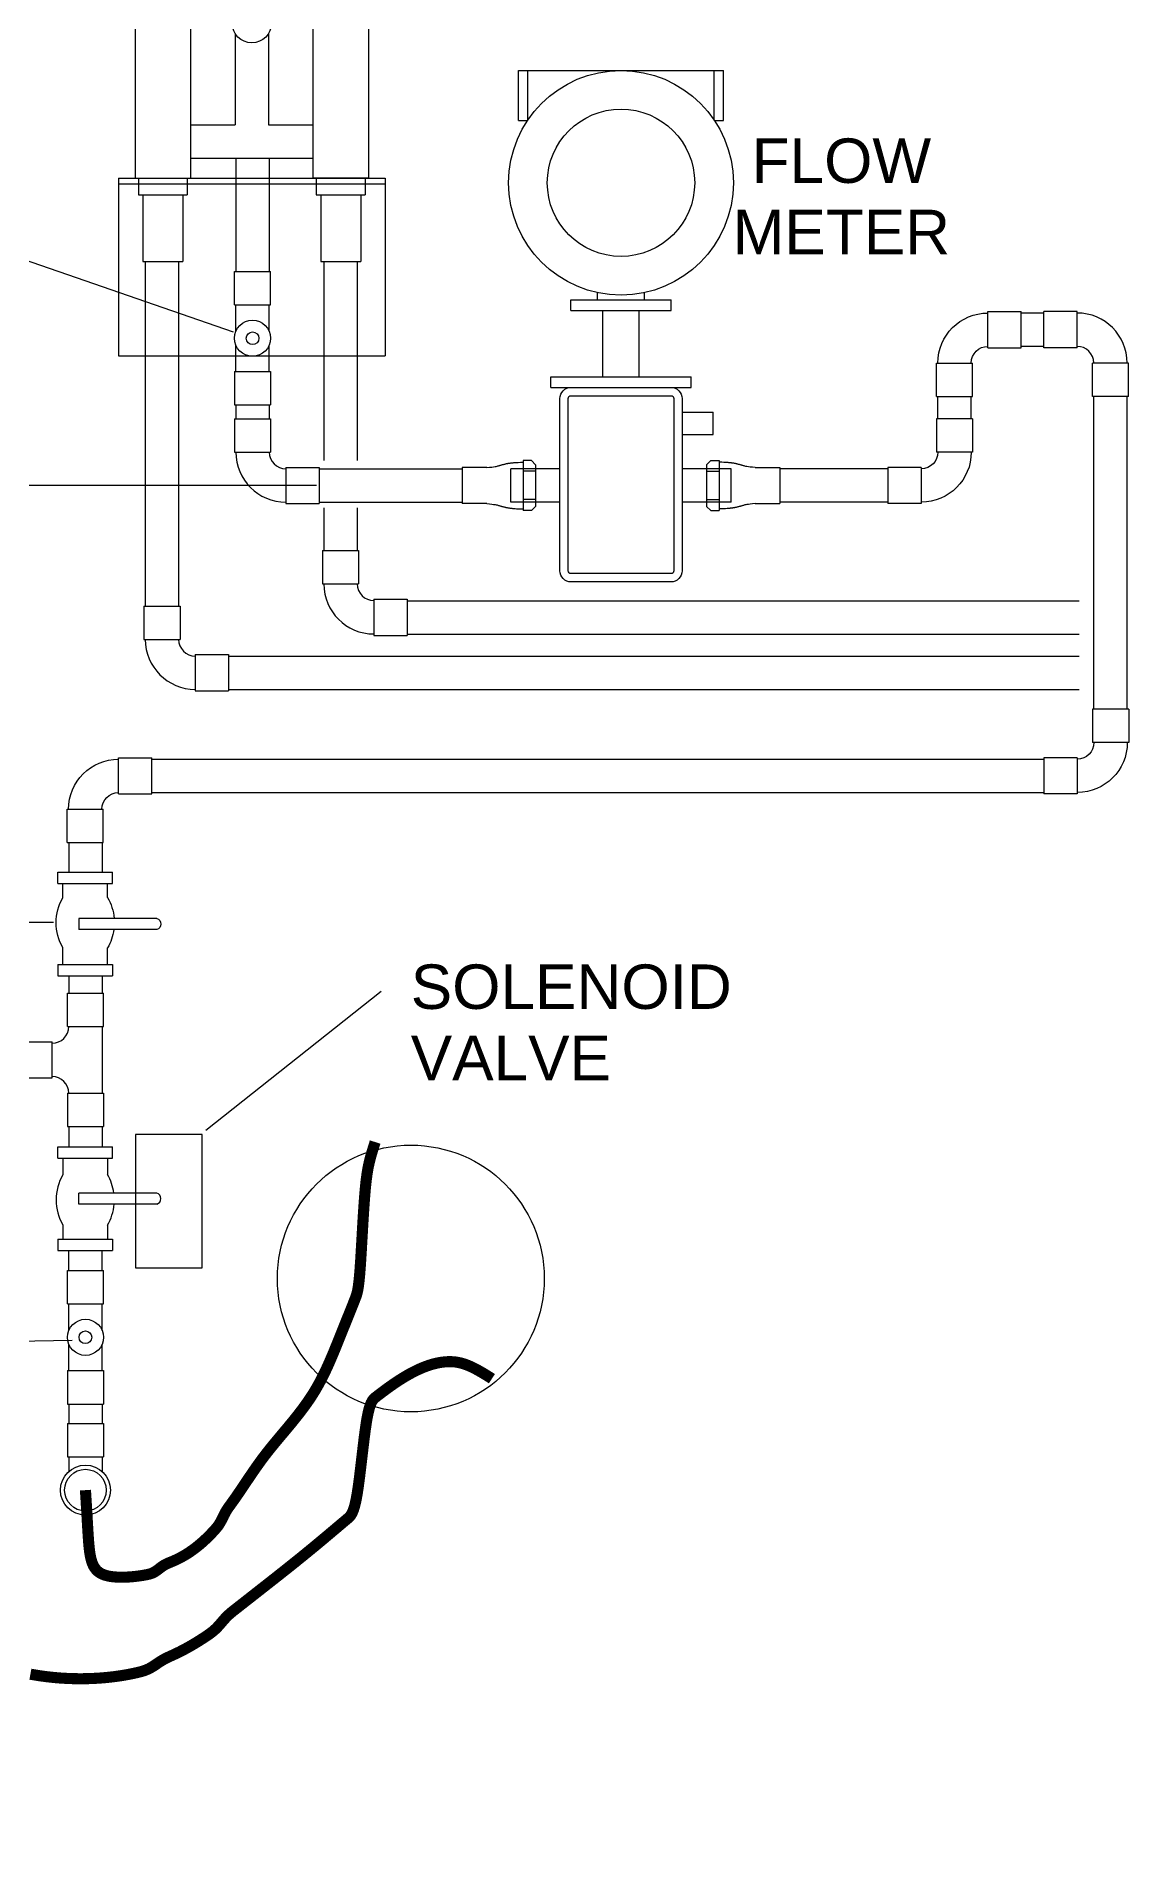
# Model space of a CAD drawing. Header units: inches. Extents: x -1574 to 492, y -294 to 234.
# Drawn here: x -781.88 to -757.32, y -197.77 to -156.95 of the extents above; entities that cross this region are included whole.
import ezdxf
from ezdxf.enums import TextEntityAlignment as Align

# ---------------------------------------------------------------- set-up
doc = ezdxf.new("R2010")
doc.units = ezdxf.units.IN
doc.header["$MEASUREMENT"] = 0
for name, color, linetype in [('CHAMBER EXTERIOR', 7, 'Continuous'), ('EXTERIOR DIMS', 7, 'Continuous'), ('EXTERIOR PLUMB EQUIP', 250, 'Continuous')]:
    doc.layers.add(name, color=color, linetype=linetype)
doc.styles.get("Standard").update_dxf_attribs({"font": 'ARIAL.TTF'})
doc.dimstyles.get("Standard").update_dxf_attribs({"dimtxt": 0.18, "dimasz": 0.18, "dimexe": 0.18, "dimexo": 0.0625, "dimgap": 0.09, "dimtad": 0, "dimtih": 1, "dimtoh": 1, "dimdec": 4, "dimzin": 0, "dimdsep": 46, "dimtxsty": 'Standard', "dimcen": 0.09, "dimadec": 0, "dimazin": 0, "dimtfac": 1, "dimtdec": 4, "dimtofl": 0, "dimtmove": 0, "dimatfit": 3, "dimfxl": 0, "dimtolj": 1, "dimtzin": 0, "dimarcsym": 0})

# ---------------------------------------------------------------- blocks, each defined once
blk = doc.blocks.new('INTELFAU')
for p, q in [((1.125, 5.5), (2.375, 5.5)), ((1.125, 4), (1.125, 5.5)), ((2.375, 4), (2.375, 5.5)), ((6.375, 5.5), (5.125, 5.5)), ((5.125, 4), (5.125, 5.5)), ((6.375, 4), (6.375, 5.5)), ((0, 4), (7.5, 4)), ((0, 4), (0, 0)), ((7.5, 4), (7.5, 0)), ((0, 0), (7.5, 0)), ((1.125, 0), (1.125, -4)), ((2.375, 0), (2.375, -4)), ((3.375, 0), (3.375, -0.283)), ((4.125, 0), (4.125, -0.283)), ((5.125, 0), (5.125, -4)), ((6.375, 0), (6.375, -4)), ((3.375, -0.746), (3.375, -2.8)), ((4.125, -0.746), (4.125, -2.8)), ((2.375, -2.8), (3.375, -2.8)), ((4.125, -2.8), (5.125, -2.8)), ((2.375, -3.55), (5.125, -3.55)), ((0.75, -4), (6.75, -4)), ((0.75, -4), (0.75, -8)), ((1.125, -4), (2.375, -4)), ((1.2, -4), (1.2, -4.375)), ((2.3, -4), (2.3, -4.375)), ((6.375, -4), (5.125, -4)), ((5.2, -4), (5.2, -4.375)), ((6.3, -4), (6.3, -4.375)), ((6.75, -4), (6.75, -8)), ((0.75, -4.125), (6.75, -4.125)), ((1.2, -4.375), (2.3, -4.375)), ((1.3, -4.375), (1.3, -5.875)), ((2.2, -4.375), (2.2, -5.875)), ((5.2, -4.375), (6.3, -4.375)), ((5.3, -4.375), (5.3, -5.875)), ((6.2, -4.375), (6.2, -5.875)), ((1.3, -5.875), (2.2, -5.875)), ((5.3, -5.875), (6.2, -5.875)), ((0.75, -8), (6.75, -8))]:
    blk.add_line(p, q)
blk.add_circle((3.75, -0.514), 0.441)
blk = doc.blocks.new('90ELL')
at = {"linetype": 'Continuous'}
for p, q in [((-0.271, 0), (-0.271, -0.5)), ((-0.271, 0), (0.271, 0)), ((0.271, 0), (0.271, -0.5)), ((-0.271, -0.5), (0.271, -0.5)), ((0.5, -0.729), (1, -0.729)), ((0.5, -0.729), (0.5, -1.271)), ((1, -0.729), (1, -1.271)), ((0.5, -1.271), (1, -1.271))]:
    blk.add_line(p, q, dxfattribs=at)
for radius in [0.75, 0.25]:
    blk.add_arc((0.5, -0.5), radius, 180, 270, dxfattribs=at)
blk = doc.blocks.new('FTG MALE')
at = {"linetype": 'Continuous'}
for p, q in [((-0.628, -0.729), (-1, -0.729)), ((-1, -0.729), (-1, -1.271)), ((0.039, -0.625), (-0.086, -0.625)), ((-0.086, -0.625), (-0.086, -1.375)), ((0.102, -0.783), (-0.086, -0.783)), ((0.102, -0.688), (0.039, -0.625)), ((0.102, -0.688), (0.102, -1.313)), ((-0.628, -1.271), (-1, -1.271)), ((0.102, -1.208), (-0.086, -1.208)), ((0.102, -1.313), (0.039, -1.375)), ((0.039, -1.375), (-0.086, -1.375))]:
    blk.add_line(p, q, dxfattribs=at)
for points in [[(-0.628, -0.729), (-0.587, -0.726), (-0.553, -0.722), (-0.526, -0.719), (-0.504, -0.715), (-0.487, -0.712), (-0.473, -0.709), (-0.462, -0.706), (-0.452, -0.703), (-0.443, -0.701), (-0.434, -0.698), (-0.426, -0.696), (-0.418, -0.693), (-0.41, -0.691), (-0.402, -0.689), (-0.394, -0.686), (-0.386, -0.684), (-0.377, -0.682), (-0.369, -0.679), (-0.36, -0.677), (-0.351, -0.675), (-0.342, -0.673), (-0.333, -0.671), (-0.325, -0.669), (-0.316, -0.668), (-0.308, -0.666), (-0.301, -0.665), (-0.293, -0.664), (-0.286, -0.663), (-0.279, -0.662), (-0.271, -0.661), (-0.263, -0.66), (-0.255, -0.66), (-0.246, -0.659), (-0.235, -0.657), (-0.222, -0.656), (-0.206, -0.655), (-0.185, -0.654), (-0.158, -0.652), (-0.126, -0.651), (-0.086, -0.649)], [(-0.628, -1.271), (-0.587, -1.275), (-0.553, -1.278), (-0.526, -1.282), (-0.504, -1.285), (-0.487, -1.288), (-0.473, -1.291), (-0.462, -1.294), (-0.452, -1.297), (-0.443, -1.3), (-0.434, -1.302), (-0.426, -1.305), (-0.418, -1.307), (-0.41, -1.31), (-0.402, -1.312), (-0.394, -1.314), (-0.386, -1.316), (-0.377, -1.319), (-0.369, -1.321), (-0.36, -1.323), (-0.351, -1.325), (-0.342, -1.327), (-0.333, -1.329), (-0.325, -1.331), (-0.316, -1.333), (-0.308, -1.334), (-0.301, -1.335), (-0.293, -1.336), (-0.286, -1.337), (-0.279, -1.338), (-0.271, -1.339), (-0.263, -1.34), (-0.255, -1.341), (-0.246, -1.342), (-0.235, -1.343), (-0.222, -1.344), (-0.206, -1.345), (-0.185, -1.347), (-0.158, -1.348), (-0.126, -1.35), (-0.086, -1.351)]]:
    blk.add_lwpolyline(points, dxfattribs=at)
blk = doc.blocks.new('BVALVE')
for p, q in [((0.599, 3.491), (-0.627, 3.491)), ((-0.627, 3.241), (-0.627, 3.491)), ((0.599, 3.241), (0.599, 3.491)), ((0.599, 3.241), (-0.627, 3.241)), ((-0.514, 2.926), (-0.514, 3.241)), ((0.486, 2.926), (0.486, 3.241)), ((-1.627, 2.452), (0.128, 2.452)), ((0.128, 2.452), (0.128, 2.202)), ((-1.627, 2.202), (0.128, 2.202)), ((-0.514, 1.414), (-0.514, 1.788)), ((0.486, 1.414), (0.486, 1.788)), ((-0.627, 1.414), (-0.627, 1.164)), ((0.599, 1.414), (-0.627, 1.414)), ((0.599, 1.414), (0.599, 1.164)), ((0.599, 1.164), (-0.627, 1.164))]:
    blk.add_line(p, q)
for centre, radius, start, end in [((0.467, 2.357), 1.135, 149.9029, 175.1864), ((-0.496, 2.357), 1.135, 329.9029, 30.0971), ((-1.585, 2.327), 0.132, 108.6408, 251.3592), ((0.467, 2.357), 1.135, 187.8419, 210.0971)]:
    blk.add_arc(centre, radius, start, end)
blk = doc.blocks.new('TEE')
at = {"linetype": 'Continuous'}
for p, q in [((-0.271, 0), (-0.271, -0.5)), ((-0.271, 0), (0.271, 0)), ((0.271, 0), (0.271, -0.5)), ((-0.271, -0.5), (0.271, -0.5)), ((-0.5, -0.729), (-1, -0.729)), ((-1, -0.729), (-1, -1.271)), ((-0.5, -0.729), (-0.5, -1.271)), ((0.5, -0.729), (1, -0.729)), ((0.5, -0.729), (0.5, -1.271)), ((1, -0.729), (1, -1.271)), ((-0.5, -1.271), (-1, -1.271)), ((0.5, -1.25), (-0.5, -1.25)), ((0.5, -1.271), (1, -1.271))]:
    blk.add_line(p, q, dxfattribs=at)
for centre, start, end in [((-0.5, -0.5), 270, 0), ((0.5, -0.5), 180, 270)]:
    blk.add_arc(centre, 0.25, start, end, dxfattribs=at)
blk = doc.blocks.new('FLOWMTR')
for p, q in [((-2.305, 11.505), (2.305, 11.505)), ((-2.305, 10.38), (-2.305, 11.505)), ((-2.095, 10.38), (-2.095, 11.505)), ((2.095, 10.38), (2.095, 11.505)), ((2.305, 10.38), (2.305, 11.505)), ((-2.305, 10.38), (-2.121, 10.38)), ((2.121, 10.38), (2.305, 10.38)), ((-1.125, 6.345), (1.125, 6.345)), ((-1.125, 6.107), (-1.125, 6.345)), ((-0.529, 6.345), (-0.529, 6.51)), ((0.529, 6.345), (0.529, 6.51)), ((1.125, 6.107), (1.125, 6.345)), ((-1.125, 6.107), (1.125, 6.107)), ((-0.406, 4.613), (-0.406, 6.107)), ((0.406, 4.613), (0.406, 6.107)), ((-1.58, 4.375), (-1.58, 4.613)), ((-1.58, 4.613), (1.58, 4.613)), ((1.58, 4.375), (1.58, 4.613)), ((-1.58, 4.375), (1.58, 4.375)), ((1.375, 3.815), (2.075, 3.815)), ((2.075, 3.315), (2.075, 3.815)), ((1.375, 3.315), (2.075, 3.315)), ((-2.48, 1.791), (-2.48, 2.541)), ((-1.375, 2.541), (-2.48, 2.541)), ((2.48, 2.541), (1.375, 2.541)), ((2.48, 1.791), (2.48, 2.541)), ((-1.375, 1.791), (-2.48, 1.791)), ((2.48, 1.791), (1.375, 1.791))]:
    blk.add_line(p, q)
for points in [[(1.125, 0), (-1.125, 0, -0.414214), (-1.375, 0.25), (-1.375, 4.125, -0.414214), (-1.125, 4.375), (1.125, 4.375, -0.414214), (1.375, 4.125), (1.375, 0.25, -0.414214)], [(1.125, 0.188), (-1.125, 0.188, -0.414214), (-1.188, 0.25), (-1.188, 4.125, -0.414214), (-1.125, 4.188), (1.125, 4.188, -0.414214), (1.188, 4.125), (1.188, 0.25, -0.414214)]]:
    blk.add_lwpolyline(points, format="xyb", close=True)
for radius in [2.526, 1.657]:
    blk.add_circle((0, 8.979), radius)
blk = doc.blocks.new('*D84')
at = {"layer": 'Defpoints', "color": 0, "transparency": 16777216}
for p in [(-777.427, -133.268), (-892.389, -236.9), (-802.769, -236.9)]:
    blk.add_point(p, dxfattribs=at)
at = {"layer": 'EXTERIOR DIMS', "color": 0, "lineweight": -2, "transparency": 16777216}
for p, q in [((-777.49, -133.268), (-892.569, -133.268)), ((-892.389, -133.448), (-892.389, -184.844)), ((-892.389, -236.72), (-892.389, -185.324)), ((-802.832, -236.9), (-892.569, -236.9))]:
    blk.add_line(p, q, dxfattribs=at)
at = {"layer": 'EXTERIOR DIMS', "color": 0, "transparency": 16777216}
for points in [[(-892.419, -133.448), (-892.359, -133.448), (-892.389, -133.268)], [(-892.419, -236.72), (-892.359, -236.72), (-892.389, -236.9)]]:
    blk.add_solid(points, dxfattribs=at)
at = {"layer": 'EXTERIOR DIMS', "color": 0, "transparency": 16777216, "insert": (-892.389, -185.084), "char_height": 0.18, "attachment_point": 5}
blk.add_mtext('\\A1;8\'-7 {\\H0.7x;\\S5/8;}"%%P', dxfattribs=at)
blk = doc.blocks.new('*D85')
at = {"layer": 'Defpoints', "color": 0, "transparency": 16777216}
for p in [(-767.919, -124.897), (-906.311, -236.9), (-798.958, -236.9)]:
    blk.add_point(p, dxfattribs=at)
at = {"layer": 'EXTERIOR DIMS', "color": 0, "lineweight": -2, "transparency": 16777216}
for p, q in [((-767.982, -124.897), (-906.491, -124.897)), ((-906.311, -125.077), (-906.311, -180.717)), ((-906.311, -236.72), (-906.311, -181.081)), ((-799.02, -236.9), (-906.491, -236.9))]:
    blk.add_line(p, q, dxfattribs=at)
at = {"layer": 'EXTERIOR DIMS', "color": 0, "transparency": 16777216}
for points in [[(-906.341, -125.077), (-906.281, -125.077), (-906.311, -124.897)], [(-906.341, -236.72), (-906.281, -236.72), (-906.311, -236.9)]]:
    blk.add_solid(points, dxfattribs=at)
at = {"layer": 'EXTERIOR DIMS', "color": 0, "transparency": 16777216, "insert": (-906.311, -180.899), "char_height": 0.18, "attachment_point": 5}
blk.add_mtext('\\A1;112.0032', dxfattribs=at)
blk = doc.blocks.new('*D87')
at = {"layer": 'Defpoints', "color": 0, "transparency": 16777216}
for p in [(-780.784, -156.146), (-877.822, -236.9), (-814.643, -236.9)]:
    blk.add_point(p, dxfattribs=at)
at = {"layer": 'EXTERIOR DIMS', "color": 0, "lineweight": -2, "transparency": 16777216}
for p, q in [((-780.846, -156.146), (-878.002, -156.146)), ((-877.822, -156.326), (-877.822, -196.341)), ((-877.822, -236.72), (-877.822, -196.705)), ((-814.706, -236.9), (-878.002, -236.9))]:
    blk.add_line(p, q, dxfattribs=at)
at = {"layer": 'EXTERIOR DIMS', "color": 0, "transparency": 16777216}
for points in [[(-877.852, -156.326), (-877.792, -156.326), (-877.822, -156.146)], [(-877.852, -236.72), (-877.792, -236.72), (-877.822, -236.9)]]:
    blk.add_solid(points, dxfattribs=at)
at = {"layer": 'EXTERIOR DIMS', "color": 0, "transparency": 16777216, "insert": (-877.822, -196.523), "char_height": 0.18, "attachment_point": 5}
blk.add_mtext('\\A1;80.7546', dxfattribs=at)
blk = doc.blocks.new('*D88')
at = {"layer": 'Defpoints', "color": 0, "transparency": 16777216}
for p in [(-775.519, -167.06), (-863.4, -236.9), (-816.143, -236.9)]:
    blk.add_point(p, dxfattribs=at)
at = {"layer": 'EXTERIOR DIMS', "color": 0, "lineweight": -2, "transparency": 16777216}
for p, q in [((-775.581, -167.06), (-863.58, -167.06)), ((-863.4, -167.24), (-863.4, -201.74)), ((-863.4, -236.72), (-863.4, -202.22)), ((-816.206, -236.9), (-863.58, -236.9))]:
    blk.add_line(p, q, dxfattribs=at)
at = {"layer": 'EXTERIOR DIMS', "color": 0, "transparency": 16777216}
for points in [[(-863.43, -167.24), (-863.37, -167.24), (-863.4, -167.06)], [(-863.43, -236.72), (-863.37, -236.72), (-863.4, -236.9)]]:
    blk.add_solid(points, dxfattribs=at)
at = {"layer": 'EXTERIOR DIMS', "color": 0, "transparency": 16777216, "insert": (-863.4, -201.98), "char_height": 0.18, "attachment_point": 5}
blk.add_mtext('\\A1;5\'-9 {\\H0.7x;\\S3/4;}"%%P', dxfattribs=at)
blk = doc.blocks.new('*D89')
at = {"layer": 'Defpoints', "color": 0, "transparency": 16777216}
for p in [(-781.433, -176.895), (-851.736, -236.9), (-817.643, -236.9)]:
    blk.add_point(p, dxfattribs=at)
at = {"layer": 'EXTERIOR DIMS', "color": 0, "lineweight": -2, "transparency": 16777216}
for p, q in [((-781.495, -176.895), (-851.916, -176.895)), ((-851.736, -177.075), (-851.736, -206.716)), ((-851.736, -236.72), (-851.736, -207.079)), ((-817.706, -236.9), (-851.916, -236.9))]:
    blk.add_line(p, q, dxfattribs=at)
at = {"layer": 'EXTERIOR DIMS', "color": 0, "transparency": 16777216}
for points in [[(-851.766, -177.075), (-851.706, -177.075), (-851.736, -176.895)], [(-851.766, -236.72), (-851.706, -236.72), (-851.736, -236.9)]]:
    blk.add_solid(points, dxfattribs=at)
at = {"layer": 'EXTERIOR DIMS', "color": 0, "transparency": 16777216, "insert": (-851.736, -206.898), "char_height": 0.18, "attachment_point": 5}
blk.add_mtext('\\A1;5\'-0"%%P', dxfattribs=at)

msp = doc.modelspace()

# ---------------------------------------------------------------- linework, layer by layer
at = {"layer": 'CHAMBER EXTERIOR'}
msp.add_circle((-773.45758, -184.90018), 3, dxfattribs=at)
at = {"layer": 'EXTERIOR PLUMB EQUIP'}
for p, q in [((-777.39643, -159.69558), (-777.39643, -162.247)), ((-776.64643, -159.69558), (-776.64643, -162.247)), ((-777.44805, -163.60943), (-784.79156, -161.06569)), ((-779.4322, -162.02058), (-779.4322, -169.77122)), ((-778.6822, -162.02058), (-778.6822, -169.77122)), ((-775.41746, -162.02058), (-775.41746, -166.49962)), ((-774.66746, -162.02058), (-774.66746, -166.49962)), ((-777.42392, -162.99715), (-777.42392, -162.247)), ((-777.42392, -162.247), (-776.61125, -162.247)), ((-776.61125, -162.99715), (-776.61125, -162.247)), ((-777.42392, -162.99715), (-776.61125, -162.99715)), ((-777.39266, -163.59123), (-777.39266, -162.99715)), ((-776.64251, -163.59123), (-776.64251, -162.99715)), ((-759.22706, -163.18384), (-759.73264, -163.18384)), ((-777.39266, -164.49745), (-777.39266, -163.90337)), ((-776.64251, -164.49745), (-776.64251, -163.90337)), ((-759.22706, -163.93384), (-759.73264, -163.93384)), ((-777.42392, -164.49745), (-777.42392, -165.2476)), ((-777.42392, -164.49745), (-776.61125, -164.49745)), ((-776.61125, -164.49745), (-776.61125, -165.2476)), ((-777.42392, -165.2476), (-776.61125, -165.2476)), ((-777.39643, -165.2476), (-777.39643, -165.5601)), ((-777.39514, -165.2476), (-777.39514, -165.5601)), ((-776.64643, -165.2476), (-776.64643, -165.5601)), ((-776.64514, -165.2476), (-776.64514, -165.5601)), ((-761.60903, -165.5601), (-761.60903, -165.05452)), ((-760.85903, -165.5601), (-760.85903, -165.05452)), ((-758.10067, -172.09252), (-758.10067, -165.05452)), ((-757.35067, -172.09252), (-757.35067, -165.05452)), ((-775.51857, -166.68795), (-772.30739, -166.68795)), ((-762.73324, -166.68795), (-765.15806, -166.68795)), ((-775.51857, -167.43795), (-772.30739, -167.43795)), ((-775.41746, -167.56081), (-775.41746, -168.52512)), ((-774.66746, -167.56081), (-774.66746, -168.52512)), ((-762.73324, -167.43795), (-765.15806, -167.43795)), ((-773.5396, -169.65296), (-758.43172, -169.65296)), ((-773.5396, -170.40296), (-758.43172, -170.40296)), ((-777.55434, -170.89906), (-758.43172, -170.89906)), ((-777.55434, -171.64906), (-758.43172, -171.64906)), ((-779.27928, -173.22036), (-759.22483, -173.22036)), ((-779.27928, -173.97036), (-759.22483, -173.97036)), ((-781.15109, -175.09312), (-781.15109, -175.76098)), ((-780.40109, -175.09312), (-780.40109, -175.76098)), ((-781.15109, -178.08848), (-781.15109, -178.48233)), ((-780.40109, -178.08848), (-780.40109, -178.48233)), ((-778.0661, -181.56207), (-774.1279, -178.43509)), ((-781.15109, -181.48293), (-781.15109, -181.93927)), ((-780.40109, -181.48293), (-780.40109, -181.93927)), ((-781.15109, -184.72312), (-781.15109, -184.26678)), ((-780.40109, -184.72312), (-780.40109, -184.26678)), ((-781.1806, -185.47327), (-781.1806, -184.72312)), ((-781.1806, -184.72312), (-780.36794, -184.72312)), ((-780.36794, -185.47327), (-780.36794, -184.72312)), ((-781.1806, -185.47327), (-780.36794, -185.47327)), ((-781.14935, -186.06735), (-781.14935, -185.47327)), ((-780.3992, -186.06735), (-780.3992, -185.47327)), ((-781.0698, -186.29854), (-789.01294, -186.44039)), ((-781.14935, -186.97357), (-781.14935, -186.37949)), ((-780.3992, -186.97357), (-780.3992, -186.37949)), ((-781.1806, -186.97357), (-781.1806, -187.72372)), ((-781.1806, -186.97357), (-780.36794, -186.97357)), ((-780.36794, -186.97357), (-780.36794, -187.72372)), ((-781.1806, -187.72372), (-780.36794, -187.72372)), ((-781.15109, -187.72372), (-781.15109, -188.16122)), ((-780.40109, -187.72372), (-780.40109, -188.16122)), ((-781.1806, -188.16122), (-781.1806, -188.91137)), ((-781.1806, -188.16122), (-780.36794, -188.16122)), ((-780.36794, -188.16122), (-780.36794, -188.91137)), ((-781.1806, -188.91137), (-780.36794, -188.91137)), ((-781.14935, -188.91137), (-781.14935, -189.24223)), ((-780.3992, -188.91137), (-780.3992, -189.24223))]:
    msp.add_line(p, q, dxfattribs=at)
at = {"layer": 'EXTERIOR PLUMB EQUIP', "const_width": 0.25}
for points in [[(-780.77427, -189.66152), (-780.76711, -189.77556), (-780.76099, -189.87385), (-780.7558, -189.95825), (-780.75139, -190.03059), (-780.74766, -190.09272), (-780.74448, -190.14647), (-780.74171, -190.19369), (-780.73925, -190.23623), (-780.73697, -190.27565), (-780.73484, -190.31251), (-780.73285, -190.34709), (-780.73097, -190.37966), (-780.7292, -190.41052), (-780.72749, -190.43994), (-780.72585, -190.4682), (-780.72425, -190.4956), (-780.72267, -190.52236), (-780.72112, -190.54853), (-780.71957, -190.57414), (-780.71805, -190.59919), (-780.71653, -190.62369), (-780.71501, -190.64766), (-780.71351, -190.67109), (-780.712, -190.69401), (-780.7105, -190.71642), (-780.70898, -190.73833), (-780.70747, -190.75976), (-780.70594, -190.78071), (-780.7044, -190.80119), (-780.70284, -190.82122), (-780.70127, -190.8408), (-780.69967, -190.85995), (-780.69805, -190.87867), (-780.6964, -190.89698), (-780.69472, -190.91489), (-780.69301, -190.9324), (-780.69126, -190.94953), (-780.68948, -190.96629), (-780.68765, -190.98268), (-780.68578, -190.99873), (-780.68386, -191.01443), (-780.68189, -191.0298), (-780.67986, -191.04484), (-780.67778, -191.05958), (-780.67565, -191.07402), (-780.67345, -191.08817), (-780.67118, -191.10203), (-780.66885, -191.11563), (-780.66645, -191.12897), (-780.66397, -191.14206), (-780.66142, -191.15491), (-780.65878, -191.16752), (-780.65607, -191.17991), (-780.65327, -191.19209), (-780.65038, -191.20406), (-780.6474, -191.21583), (-780.64432, -191.22741), (-780.64114, -191.2388), (-780.63787, -191.25001), (-780.63448, -191.26103), (-780.63099, -191.27187), (-780.62738, -191.28254), (-780.62366, -191.29302), (-780.61981, -191.30333), (-780.61584, -191.31347), (-780.61174, -191.32344), (-780.60751, -191.33323), (-780.60314, -191.34285), (-780.59863, -191.3523), (-780.59397, -191.36158), (-780.58917, -191.37069), (-780.58421, -191.37963), (-780.5791, -191.3884), (-780.57383, -191.39699), (-780.56839, -191.40542), (-780.56278, -191.41369), (-780.55701, -191.42178), (-780.55105, -191.4297), (-780.54492, -191.43746), (-780.5386, -191.44505), (-780.5321, -191.45248), (-780.5254, -191.45973), (-780.5185, -191.46683), (-780.51141, -191.47375), (-780.50411, -191.48051), (-780.49661, -191.48711), (-780.48889, -191.49354), (-780.48096, -191.49981), (-780.47281, -191.50592), (-780.46444, -191.51186), (-780.45584, -191.51764), (-780.44701, -191.52325), (-780.43794, -191.52871), (-780.42863, -191.534), (-780.41908, -191.53913), (-780.40929, -191.5441), (-780.39924, -191.54891), (-780.38894, -191.55356), (-780.37838, -191.55805), (-780.36755, -191.56239), (-780.35646, -191.56656), (-780.3451, -191.57057), (-780.33347, -191.57443), (-780.32155, -191.57813), (-780.30936, -191.58167), (-780.29688, -191.58505), (-780.28411, -191.58828), (-780.27104, -191.59135), (-780.25768, -191.59427), (-780.24401, -191.59703), (-780.23004, -191.59964), (-780.21576, -191.60209), (-780.20116, -191.60439), (-780.18625, -191.60653), (-780.17102, -191.60852), (-780.15547, -191.61036), (-780.1396, -191.61204), (-780.12341, -191.61357), (-780.10689, -191.61494), (-780.09004, -191.61616), (-780.07287, -191.61723), (-780.05537, -191.61814), (-780.03756, -191.6189), (-780.01944, -191.61949), (-780.00101, -191.61993), (-779.98228, -191.62021), (-779.96326, -191.62033), (-779.94395, -191.62029), (-779.92436, -191.62008), (-779.9045, -191.61971), (-779.88438, -191.61917), (-779.86399, -191.61847), (-779.84337, -191.61759), (-779.8225, -191.61654), (-779.8014, -191.61532), (-779.78007, -191.61393), (-779.75853, -191.61235), (-779.73678, -191.61061), (-779.71483, -191.60868), (-779.69269, -191.60657), (-779.67037, -191.60428), (-779.64787, -191.6018), (-779.62521, -191.59914), (-779.60238, -191.59629), (-779.57941, -191.59325), (-779.55629, -191.59003), (-779.53303, -191.58661), (-779.50965, -191.58299), (-779.48616, -191.57919), (-779.46255, -191.57518), (-779.43883, -191.57098), (-779.41503, -191.56658), (-779.39113, -191.56193), (-779.36716, -191.55684), (-779.34312, -191.55106), (-779.31902, -191.54434), (-779.29486, -191.53643), (-779.27066, -191.52709), (-779.24642, -191.51608), (-779.22215, -191.50315), (-779.19786, -191.48817), (-779.17355, -191.47151), (-779.14924, -191.45366), (-779.12493, -191.4351), (-779.10064, -191.41632), (-779.07636, -191.39781), (-779.05211, -191.38005), (-779.02789, -191.36353), (-779.00372, -191.34862), (-778.97959, -191.33519), (-778.95553, -191.32299), (-778.93154, -191.31178), (-778.90762, -191.30132), (-778.88378, -191.29135), (-778.86004, -191.28164), (-778.83639, -191.27193), (-778.81285, -191.26202), (-778.78943, -191.25188), (-778.76613, -191.24149), (-778.74296, -191.23087), (-778.71992, -191.22), (-778.69702, -191.20889), (-778.67427, -191.19754), (-778.65167, -191.18594), (-778.62923, -191.17411), (-778.60695, -191.16203), (-778.58484, -191.14971), (-778.56288, -191.13717), (-778.54109, -191.12439), (-778.51946, -191.11139), (-778.498, -191.09816), (-778.4767, -191.08472), (-778.45556, -191.07106), (-778.43459, -191.05719), (-778.41378, -191.04311), (-778.39313, -191.02883), (-778.37264, -191.01435), (-778.35231, -190.99968), (-778.33214, -190.98482), (-778.31213, -190.96978), (-778.29227, -190.95455), (-778.27257, -190.93916), (-778.25303, -190.92359), (-778.23363, -190.90785), (-778.21439, -190.89195), (-778.1953, -190.8759), (-778.17636, -190.85969), (-778.15757, -190.84334), (-778.13893, -190.82684), (-778.12044, -190.8102), (-778.10209, -190.79342), (-778.08389, -190.77652), (-778.06583, -190.75949), (-778.04792, -190.74234), (-778.03014, -190.72507), (-778.01251, -190.70769), (-777.99502, -190.69021), (-777.97767, -190.67261), (-777.96046, -190.65492), (-777.94338, -190.63714), (-777.92644, -190.61927), (-777.90964, -190.60131), (-777.89297, -190.58327), (-777.87643, -190.56515), (-777.86002, -190.54692), (-777.84375, -190.52838), (-777.8276, -190.50929), (-777.81159, -190.4894), (-777.7957, -190.46849), (-777.77994, -190.44631), (-777.76431, -190.42261), (-777.7488, -190.39717), (-777.73342, -190.36986), (-777.71815, -190.34105), (-777.70302, -190.31124), (-777.688, -190.28092), (-777.6731, -190.25059), (-777.65832, -190.22072), (-777.64366, -190.19183), (-777.62911, -190.16439), (-777.61469, -190.13879), (-777.60037, -190.11489), (-777.58617, -190.09247), (-777.57208, -190.07129), (-777.5581, -190.05109), (-777.54423, -190.03164), (-777.53047, -190.0127), (-777.51681, -189.99403), (-777.50326, -189.97543), (-777.4898, -189.95686), (-777.47644, -189.93831), (-777.46318, -189.91979), (-777.45001, -189.9013), (-777.43692, -189.88284), (-777.42392, -189.8644), (-777.41099, -189.84599), (-777.39815, -189.82761), (-777.38537, -189.80924), (-777.37267, -189.79091), (-777.36003, -189.77259), (-777.34745, -189.7543), (-777.33492, -189.73603), (-777.32245, -189.71777), (-777.31003, -189.69954), (-777.29765, -189.68131), (-777.28531, -189.66311), (-777.27302, -189.64492), (-777.26075, -189.62674), (-777.24851, -189.60857), (-777.2363, -189.59041), (-777.22411, -189.57226), (-777.21194, -189.55412), (-777.19978, -189.53598), (-777.18763, -189.51785), (-777.17549, -189.49972), (-777.16334, -189.4816), (-777.1512, -189.46347), (-777.13905, -189.44535), (-777.12689, -189.42722), (-777.11471, -189.4091), (-777.10252, -189.39097), (-777.09031, -189.37283), (-777.07807, -189.35469), (-777.06579, -189.33654), (-777.05349, -189.31839), (-777.04115, -189.30022), (-777.02877, -189.28204), (-777.01634, -189.26385), (-777.00386, -189.24565), (-776.99133, -189.22743), (-776.97874, -189.20919), (-776.96609, -189.19094), (-776.95337, -189.17267), (-776.94059, -189.15438), (-776.92773, -189.13607), (-776.9148, -189.11774), (-776.90178, -189.09939), (-776.88868, -189.081), (-776.87549, -189.0626), (-776.86221, -189.04416), (-776.84883, -189.0257), (-776.83535, -189.00721), (-776.82177, -188.98869), (-776.80807, -188.97014), (-776.79427, -188.95155), (-776.78035, -188.93293), (-776.76632, -188.91427), (-776.75216, -188.89558), (-776.73788, -188.87685), (-776.72348, -188.85808), (-776.70895, -188.83927), (-776.69429, -188.82042), (-776.6795, -188.80153), (-776.66458, -188.78259), (-776.64953, -188.76362), (-776.63436, -188.7446), (-776.61908, -188.72553), (-776.60367, -188.70643), (-776.58816, -188.68728), (-776.57254, -188.66808), (-776.55681, -188.64884), (-776.54098, -188.62956), (-776.52506, -188.61023), (-776.50905, -188.59085), (-776.49295, -188.57143), (-776.47677, -188.55196), (-776.46051, -188.53245), (-776.44418, -188.51289), (-776.42779, -188.49328), (-776.41133, -188.47362), (-776.39482, -188.45392), (-776.37825, -188.43417), (-776.36164, -188.41438), (-776.34499, -188.39453), (-776.32829, -188.37464), (-776.31157, -188.3547), (-776.29482, -188.33471), (-776.27804, -188.31467), (-776.26125, -188.29458), (-776.24444, -188.27445), (-776.22762, -188.25426), (-776.2108, -188.23403), (-776.19398, -188.21374), (-776.17717, -188.19341), (-776.16037, -188.17302), (-776.14358, -188.15259), (-776.12682, -188.1321), (-776.11008, -188.11156), (-776.09337, -188.09097), (-776.07669, -188.07033), (-776.06006, -188.04964), (-776.04346, -188.02889), (-776.02692, -188.0081), (-776.01044, -187.98725), (-775.99401, -187.96635), (-775.97764, -187.94539), (-775.96135, -187.92439), (-775.94513, -187.90333), (-775.92898, -187.88221), (-775.91292, -187.86105), (-775.89695, -187.83983), (-775.88107, -187.81855), (-775.86529, -187.79722), (-775.84961, -187.77584), (-775.83404, -187.7544), (-775.81858, -187.7329), (-775.80324, -187.71135), (-775.78802, -187.68975), (-775.77293, -187.66809), (-775.75796, -187.64637), (-775.74313, -187.6246), (-775.72844, -187.60277), (-775.71389, -187.58088), (-775.69948, -187.55894), (-775.68522, -187.53694), (-775.67111, -187.51489), (-775.65716, -187.49278), (-775.64336, -187.47061), (-775.6297, -187.44838), (-775.6162, -187.4261), (-775.60284, -187.40376), (-775.58963, -187.38137), (-775.57656, -187.35891), (-775.56364, -187.33641), (-775.55085, -187.31384), (-775.53819, -187.29122), (-775.52567, -187.26855), (-775.51328, -187.24581), (-775.50101, -187.22303), (-775.48887, -187.20018), (-775.47684, -187.17729), (-775.46493, -187.15433), (-775.45314, -187.13133), (-775.44145, -187.10826), (-775.42987, -187.08515), (-775.41838, -187.06198), (-775.407, -187.03875), (-775.39572, -187.01547), (-775.38453, -186.99214), (-775.37342, -186.96875), (-775.36241, -186.94531), (-775.35147, -186.92182), (-775.34061, -186.89828), (-775.32983, -186.87468), (-775.31913, -186.85102), (-775.30849, -186.82732), (-775.29792, -186.80356), (-775.28741, -186.77975), (-775.27696, -186.75589), (-775.26656, -186.73198), (-775.25622, -186.70801), (-775.24593, -186.684), (-775.23569, -186.65993), (-775.22548, -186.63581), (-775.21532, -186.61164), (-775.20519, -186.58742), (-775.1951, -186.56314), (-775.18503, -186.53882), (-775.17499, -186.51445), (-775.16498, -186.49002), (-775.15498, -186.46555), (-775.145, -186.44103), (-775.13503, -186.41645), (-775.12507, -186.39183), (-775.11512, -186.36716), (-775.10517, -186.34244), (-775.09523, -186.31766), (-775.08527, -186.29284), (-775.07531, -186.26798), (-775.06534, -186.24306), (-775.05536, -186.21809), (-775.04536, -186.19308), (-775.03534, -186.16802), (-775.0253, -186.1429), (-775.01523, -186.11774), (-775.00513, -186.09252), (-774.99499, -186.06724), (-774.98482, -186.04189), (-774.97462, -186.01649), (-774.96437, -185.99102), (-774.95407, -185.96548), (-774.94373, -185.93985), (-774.93333, -185.91413), (-774.92289, -185.8883), (-774.91238, -185.86234), (-774.90183, -185.83625), (-774.89121, -185.81001), (-774.88052, -185.7836), (-774.86978, -185.75701), (-774.85896, -185.73023), (-774.84808, -185.70324), (-774.83712, -185.67602), (-774.82609, -185.64855), (-774.81498, -185.62083), (-774.80379, -185.59283), (-774.79252, -185.56453), (-774.78117, -185.53593), (-774.76973, -185.50699), (-774.75821, -185.47772), (-774.74659, -185.44808), (-774.73488, -185.41807), (-774.72308, -185.38767), (-774.71117, -185.35686), (-774.69917, -185.32562), (-774.68707, -185.29322), (-774.67486, -185.25604), (-774.66254, -185.20972), (-774.65012, -185.14994), (-774.63759, -185.07234), (-774.62494, -184.97258), (-774.61217, -184.84632), (-774.59929, -184.68921), (-774.58627, -184.49902), (-774.57301, -184.28193), (-774.5594, -184.04626), (-774.54532, -183.80029), (-774.53066, -183.55232), (-774.51529, -183.31065), (-774.49912, -183.08359), (-774.48201, -182.87942), (-774.46378, -182.70403), (-774.44395, -182.55365), (-774.42198, -182.4221), (-774.39731, -182.30317), (-774.36939, -182.1907), (-774.33768, -182.07849), (-774.30162, -181.96036), (-774.26066, -181.83011)], [(-782.01184, -193.80154), (-781.98016, -193.80735), (-781.94828, -193.81303), (-781.91621, -193.81856), (-781.88393, -193.82394), (-781.85147, -193.82917), (-781.81881, -193.83425), (-781.78597, -193.83917), (-781.75294, -193.84394), (-781.71972, -193.84854), (-781.68633, -193.85298), (-781.65276, -193.85726), (-781.61901, -193.86136), (-781.58509, -193.86529), (-781.551, -193.86905), (-781.51674, -193.87263), (-781.48232, -193.87603), (-781.44774, -193.87925), (-781.41299, -193.88229), (-781.3781, -193.88514), (-781.34305, -193.8878), (-781.30785, -193.89027), (-781.27251, -193.89254), (-781.23704, -193.89462), (-781.20143, -193.8965), (-781.16569, -193.89819), (-781.12983, -193.89967), (-781.09386, -193.90095), (-781.05777, -193.90203), (-781.02157, -193.9029), (-780.98527, -193.90357), (-780.94887, -193.90403), (-780.91239, -193.90427), (-780.87582, -193.90431), (-780.83916, -193.90413), (-780.80243, -193.90373), (-780.76564, -193.90312), (-780.72877, -193.90229), (-780.69185, -193.90124), (-780.65488, -193.89996), (-780.61786, -193.89847), (-780.5808, -193.89675), (-780.5437, -193.8948), (-780.50656, -193.89262), (-780.46941, -193.89022), (-780.43223, -193.88758), (-780.39503, -193.88471), (-780.35783, -193.8816), (-780.32062, -193.87826), (-780.28342, -193.87468), (-780.24622, -193.87085), (-780.20903, -193.86679), (-780.17186, -193.86249), (-780.13471, -193.85794), (-780.09759, -193.85314), (-780.0605, -193.8481), (-780.02345, -193.8428), (-779.98645, -193.83726), (-779.9495, -193.83146), (-779.9126, -193.82541), (-779.87576, -193.8191), (-779.83899, -193.81254), (-779.8023, -193.80571), (-779.76567, -193.79862), (-779.72913, -193.79128), (-779.69268, -193.78366), (-779.65633, -193.77579), (-779.62007, -193.76764), (-779.58391, -193.75918), (-779.54787, -193.75021), (-779.51194, -193.74048), (-779.47613, -193.72974), (-779.44044, -193.71776), (-779.40489, -193.70427), (-779.36947, -193.68904), (-779.3342, -193.67182), (-779.29907, -193.65248), (-779.2641, -193.6314), (-779.22928, -193.60906), (-779.19462, -193.58595), (-779.16013, -193.56255), (-779.1258, -193.53936), (-779.09165, -193.51686), (-779.05768, -193.49554), (-779.02388, -193.47577), (-778.99026, -193.45742), (-778.95683, -193.44026), (-778.92357, -193.42405), (-778.89049, -193.40854), (-778.85758, -193.39351), (-778.82485, -193.3787), (-778.7923, -193.36388), (-778.75992, -193.34885), (-778.72771, -193.33357), (-778.69567, -193.31806), (-778.66379, -193.3023), (-778.63208, -193.28632), (-778.60054, -193.27011), (-778.56915, -193.25369), (-778.53793, -193.23705), (-778.50686, -193.2202), (-778.47594, -193.20315), (-778.44518, -193.1859), (-778.41456, -193.16846), (-778.3841, -193.15083), (-778.35378, -193.13302), (-778.3236, -193.11504), (-778.29356, -193.09688), (-778.26366, -193.07856), (-778.2339, -193.06008), (-778.20428, -193.04145), (-778.17478, -193.02267), (-778.14542, -193.00374), (-778.11618, -192.98468), (-778.08707, -192.96548), (-778.05809, -192.94616), (-778.02922, -192.92668), (-778.00048, -192.90683), (-777.97185, -192.88639), (-777.94334, -192.86511), (-777.91494, -192.84275), (-777.88665, -192.81908), (-777.85847, -192.79385), (-777.8304, -192.76683), (-777.80243, -192.7379), (-777.77456, -192.70744), (-777.74679, -192.67593), (-777.71912, -192.64387), (-777.69155, -192.61175), (-777.66407, -192.58007), (-777.63668, -192.54932), (-777.60937, -192.52), (-777.58216, -192.49247), (-777.55503, -192.46663), (-777.52798, -192.44222), (-777.50102, -192.41902), (-777.47413, -192.39678), (-777.44732, -192.37526), (-777.42058, -192.35423), (-777.39391, -192.33345), (-777.36731, -192.31272), (-777.34078, -192.292), (-777.31432, -192.27129), (-777.28792, -192.25061), (-777.26157, -192.22995), (-777.23529, -192.20933), (-777.20907, -192.18873), (-777.1829, -192.16817), (-777.15678, -192.14766), (-777.13071, -192.12718), (-777.10469, -192.10675), (-777.07872, -192.08635), (-777.05279, -192.06599), (-777.02691, -192.04566), (-777.00106, -192.02537), (-776.97526, -192.00511), (-776.94949, -191.98489), (-776.92375, -191.9647), (-776.89805, -191.94453), (-776.87238, -191.92439), (-776.84674, -191.90427), (-776.82113, -191.88417), (-776.79554, -191.86409), (-776.76998, -191.84403), (-776.74444, -191.82397), (-776.71892, -191.80393), (-776.69341, -191.7839), (-776.66793, -191.76387), (-776.64245, -191.74385), (-776.61699, -191.72382), (-776.59154, -191.7038), (-776.5661, -191.68377), (-776.54066, -191.66373), (-776.51523, -191.64369), (-776.4898, -191.62363), (-776.46437, -191.60356), (-776.43894, -191.58348), (-776.41351, -191.56337), (-776.38807, -191.54325), (-776.36263, -191.5231), (-776.33717, -191.50292), (-776.31171, -191.48272), (-776.28624, -191.46248), (-776.26075, -191.44221), (-776.23524, -191.42191), (-776.20971, -191.40157), (-776.18417, -191.38118), (-776.1586, -191.36076), (-776.13301, -191.34029), (-776.1074, -191.31977), (-776.08175, -191.2992), (-776.05608, -191.27857), (-776.03037, -191.25789), (-776.00464, -191.23716), (-775.97886, -191.21636), (-775.95305, -191.1955), (-775.9272, -191.17458), (-775.90131, -191.15359), (-775.87538, -191.13252), (-775.8494, -191.11139), (-775.82337, -191.09018), (-775.7973, -191.0689), (-775.77117, -191.04753), (-775.745, -191.02608), (-775.71877, -191.00455), (-775.69248, -190.98293), (-775.66614, -190.96123), (-775.63974, -190.93943), (-775.61328, -190.91755), (-775.58676, -190.89558), (-775.56019, -190.87352), (-775.53355, -190.85137), (-775.50685, -190.82912), (-775.48009, -190.80679), (-775.45328, -190.78438), (-775.42641, -190.76188), (-775.3995, -190.73932), (-775.37253, -190.71668), (-775.34552, -190.69398), (-775.31847, -190.67122), (-775.29138, -190.64841), (-775.26425, -190.62555), (-775.23709, -190.60265), (-775.20991, -190.57971), (-775.1827, -190.55674), (-775.15547, -190.53375), (-775.12822, -190.51075), (-775.10097, -190.48773), (-775.0737, -190.46471), (-775.04643, -190.44169), (-775.01915, -190.41868), (-774.99188, -190.39568), (-774.96462, -190.3727), (-774.93737, -190.34975), (-774.91013, -190.32684), (-774.88291, -190.30396), (-774.85571, -190.2804), (-774.82853, -190.25258), (-774.80139, -190.21615), (-774.77428, -190.16681), (-774.7472, -190.10023), (-774.72017, -190.0121), (-774.69318, -189.89808), (-774.66624, -189.75386), (-774.63935, -189.57729), (-774.61252, -189.37486), (-774.58574, -189.15522), (-774.55903, -188.92705), (-774.53239, -188.69899), (-774.50582, -188.47972), (-774.47932, -188.27789), (-774.45291, -188.10216), (-774.42657, -187.95903), (-774.40032, -187.84633), (-774.37416, -187.75976), (-774.3481, -187.69499), (-774.32213, -187.6477), (-774.29626, -187.61356), (-774.2705, -187.58826), (-774.24485, -187.56748), (-774.21931, -187.54761), (-774.19389, -187.52795), (-774.16859, -187.50849), (-774.14341, -187.48925), (-774.11836, -187.47022), (-774.09345, -187.45143), (-774.06867, -187.43286), (-774.04402, -187.41454), (-774.01952, -187.39646), (-773.99517, -187.37863), (-773.97097, -187.36105), (-773.94692, -187.34374), (-773.92302, -187.32669), (-773.89928, -187.30991), (-773.8757, -187.2934), (-773.85229, -187.27717), (-773.82904, -187.26123), (-773.80596, -187.24557), (-773.78304, -187.2302), (-773.76029, -187.2151), (-773.73769, -187.20029), (-773.71527, -187.18577), (-773.693, -187.17152), (-773.6709, -187.15756), (-773.64895, -187.14387), (-773.62717, -187.13047), (-773.60554, -187.11734), (-773.58407, -187.10449), (-773.56275, -187.09192), (-773.54159, -187.07961), (-773.52058, -187.06758), (-773.49971, -187.05581), (-773.479, -187.04431), (-773.45842, -187.03308), (-773.438, -187.02211), (-773.41771, -187.0114), (-773.39757, -187.00095), (-773.37757, -186.99076), (-773.3577, -186.98083), (-773.33798, -186.97115), (-773.31838, -186.96172), (-773.29892, -186.95254), (-773.27959, -186.94362), (-773.26039, -186.93494), (-773.24132, -186.92651), (-773.22237, -186.91832), (-773.20355, -186.91037), (-773.18485, -186.90266), (-773.16628, -186.89519), (-773.14782, -186.88796), (-773.12948, -186.88097), (-773.11126, -186.8742), (-773.09316, -186.86767), (-773.07516, -186.86137), (-773.05728, -186.8553), (-773.03951, -186.84945), (-773.02185, -186.84383), (-773.00429, -186.83843), (-772.98684, -186.83325), (-772.9695, -186.82829), (-772.95225, -186.82355), (-772.93511, -186.81903), (-772.91807, -186.81471), (-772.90112, -186.81061), (-772.88427, -186.80673), (-772.86751, -186.80304), (-772.85084, -186.79957), (-772.83427, -186.7963), (-772.81778, -186.79324), (-772.80138, -186.79038), (-772.78507, -186.78771), (-772.76884, -186.78525), (-772.75269, -186.78298), (-772.73662, -186.78091), (-772.72063, -186.77903), (-772.70471, -186.77735), (-772.68886, -186.77587), (-772.67307, -186.77458), (-772.65735, -186.77348), (-772.64168, -186.77258), (-772.62607, -186.77188), (-772.6105, -186.77138), (-772.59497, -186.77108), (-772.57946, -186.771), (-772.56396, -186.77114), (-772.54846, -186.7715), (-772.53296, -186.7721), (-772.51743, -186.77293), (-772.50188, -186.77401), (-772.48628, -186.77534), (-772.47062, -186.77693), (-772.4549, -186.77879), (-772.4391, -186.78092), (-772.4232, -186.78333), (-772.4072, -186.78604), (-772.39108, -186.78904), (-772.37483, -186.79235), (-772.35844, -186.79598), (-772.34189, -186.79992), (-772.32518, -186.80419), (-772.30828, -186.8088), (-772.2912, -186.81376), (-772.2739, -186.81907), (-772.25639, -186.82473), (-772.23865, -186.83077), (-772.22067, -186.83718), (-772.20243, -186.84397), (-772.18392, -186.85116), (-772.16514, -186.85874), (-772.14606, -186.86673), (-772.12668, -186.87513), (-772.10698, -186.88396), (-772.08691, -186.89324), (-772.06631, -186.90306), (-772.04498, -186.91356), (-772.02269, -186.92486), (-771.99926, -186.93708), (-771.97448, -186.95034), (-771.94813, -186.96477), (-771.92002, -186.98048), (-771.89, -186.99758), (-771.85814, -187.01606), (-771.82457, -187.03591), (-771.78941, -187.0571), (-771.7528, -187.07961), (-771.71487, -187.10341), (-771.67575, -187.12849), (-771.63556, -187.15482)]]:
    msp.add_lwpolyline(points, dxfattribs=at)
at = {"layer": 'EXTERIOR PLUMB EQUIP'}
msp.add_lwpolyline([(-779.6512, -184.66368), (-778.1512, -184.66368), (-778.1512, -181.66368), (-779.6512, -181.66368)], close=True, dxfattribs=at)
for centre, radius in [((-777.01758, -163.7473), 0.40625), ((-777.01758, -163.7473), 0.14259), ((-780.77427, -186.22342), 0.40625), ((-780.77427, -186.22342), 0.14259), ((-780.77427, -189.66152), 0.56258), ((-780.77427, -189.66152), 0.46883)]:
    msp.add_circle(centre, radius, dxfattribs=at)

# ---------------------------------------------------------------- block references
for name, p in [('INTELFAU', (-780.78366, -156.14558)), ('FLOWMTR', (-768.73272, -169.22895))]:
    msp.add_blockref(name, p, dxfattribs=at)
at = {"layer": 'EXTERIOR PLUMB EQUIP', "yscale": 1.5, "zscale": 1.5}
for name, p, xscale, rotation in [('90ELL', (-761.23294, -165.05452), -1.5, 180), ('90ELL', (-757.72676, -165.05452), 1.5, 180), ('90ELL', (-780.77958, -175.09312), -1.5, 180), ('TEE', (-782.27457, -179.98263), 1.5, 90)]:
    msp.add_blockref(name, p, dxfattribs=dict(at, xscale=xscale, rotation=rotation))
for name, p, xscale in [('90ELL', (-777.01887, -165.5601), 1.5), ('90ELL', (-761.23294, -165.5601), -1.5), ('FTG MALE', (-770.80709, -165.56179), 1.5), ('FTG MALE', (-766.65836, -165.56179), -1.5), ('90ELL', (-775.0399, -168.52512), 1.5), ('90ELL', (-779.05464, -169.77122), 1.5), ('90ELL', (-757.72453, -172.09252), -1.5)]:
    msp.add_blockref(name, p, dxfattribs=dict(at, xscale=xscale))
at = {"layer": 'EXTERIOR PLUMB EQUIP', "xscale": -1}
msp.add_blockref('BVALVE', (-780.79367, -179.2521), dxfattribs=at)
at = {"layer": 'EXTERIOR PLUMB EQUIP', "rotation": 180}
msp.add_blockref('BVALVE', (-780.79367, -180.77565), dxfattribs=at)

# ---------------------------------------------------------------- texts
at = {"layer": 'EXTERIOR PLUMB EQUIP'}
for s, p in [('FLOW', (-763.77851, -160.25292)), ('METER', (-763.77851, -161.85592))]:
    msp.add_text(s, height=1, dxfattribs=at).set_placement(p, align=Align.CENTER)
for s, p in [('SOLENOID', (-773.46041, -178.83535)), ('VALVE', (-773.46041, -180.43835))]:
    msp.add_text(s, height=1, dxfattribs=at).set_placement(p)

# ---------------------------------------------------------------- dimensions: what is measured, and where the dimension line sits
at = {"layer": 'EXTERIOR DIMS'}
for base, p1, p2, picture, middle in [((-906.31132, -236.90018), (-767.91923, -124.897), (-798.95758, -236.90018), '*D85', (-906.31132, -180.89859)), ((-877.82153, -236.90018), (-780.78366, -156.14558), (-814.64312, -236.90018), '*D87', (-877.82153, -196.52288))]:
    dim = msp.add_linear_dim(base=base, p1=p1, p2=p2, angle=90, dimstyle='Standard', dxfattribs=at)
    dim.commit()
    dim.dimension.update_dxf_attribs({"geometry": picture, "text_midpoint": middle})
for base, p1, p2, text, picture, middle in [((-892.3891, -236.90018), (-777.42701, -133.26779), (-802.76933, -236.90018), '8\'-7 {\\H0.7x;\\S5/8;}"%%P', '*D84', (-892.3891, -185.08399)), ((-863.39981, -236.90018), (-775.51857, -167.0604), (-816.14312, -236.90018), '5\'-9 {\\H0.7x;\\S3/4;}"%%P', '*D88', (-863.39981, -201.98029)), ((-851.73646, -236.90018), (-781.43254, -176.89493), (-817.64312, -236.90018), '5\'-0"%%P', '*D89', (-851.73646, -206.89756))]:
    dim = msp.add_linear_dim(base=base, p1=p1, p2=p2, angle=90, text=text, dimstyle='Standard', dxfattribs=at)
    dim.commit()
    dim.dimension.update_dxf_attribs({"geometry": picture, "text_midpoint": middle})

doc.saveas('drawing.dxf')
